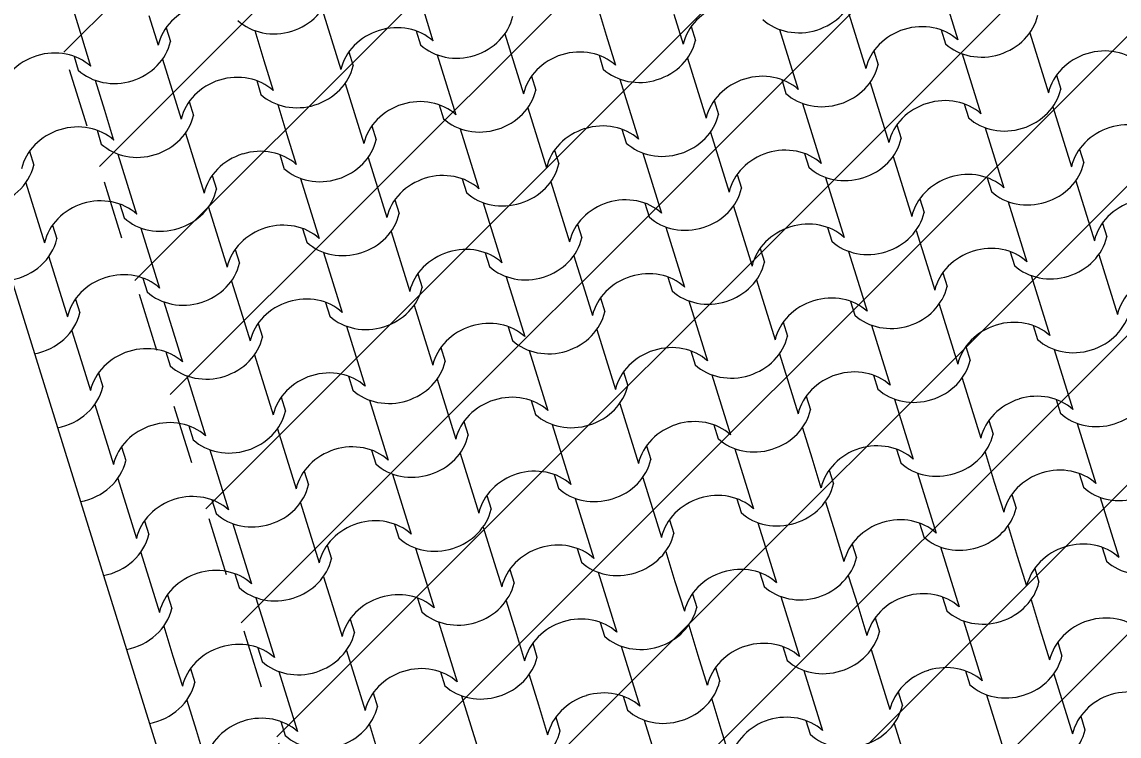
# Model space of a CAD drawing. Header units: metres. Extents: x -111189 to -108577, y -72951 to -72647.
# Drawn here: x -110196.452 to -110194.585, y -72661.024 to -72659.808 of the extents above; entities that cross this region are included whole.
import ezdxf

# ---------------------------------------------------------------- set-up
doc = ezdxf.new("R2010")
doc.units = ezdxf.units.M
doc.header["$MEASUREMENT"] = 0
doc.set_wipeout_variables(frame=1)
doc.linetypes.add('OTK - Traço Ponto', pattern=[0.2, 0.1, -0.05, 0, -0.05])
doc.linetypes.add('Wipeout_Contour', pattern=[1, 0, -1])
for name, color, linetype in [('00 - Cotas Implantação', 7, 'Continuous'), ('00 - Muros - Pormenores', 7, 'Continuous'), ('02 - PASSEIOS', 7, 'Continuous'), ('03 - COBERTURA', 7, 'Continuous'), ('13 - IMPLANTAÇÃO (apoio).Layer Apoio', 7, 'Continuous')]:
    doc.layers.add(name, color=color, linetype=linetype)
doc.styles.add('ESTILO_GERADO_2', font='malgunsl.ttf')
doc.styles.add('ESTILO_GERADO_3', font='AGENCYR.TTF')
doc.dimstyles.new('ESTILO_GERADO__1', dxfattribs={"dimtxt": 0.15, "dimasz": 0.095, "dimexe": 0.18, "dimexo": 0.5, "dimgap": 0, "dimtad": 1, "dimzin": 0, "dimdsep": 46, "dimtxsty": 'ESTILO_GERADO_2', "dimblk": 'ARROWHEAD_2', "dimblk1": 'ARROWHEAD_2', "dimblk2": 'ARROWHEAD_2', "dimcen": 0.09, "dimclrd": 7, "dimclre": 7, "dimclrt": 7, "dimadec": 0, "dimazin": 0, "dimtfac": 1, "dimtdec": 4, "dimtmove": 0, "dimatfit": 3, "dimfxl": 1, "dimtolj": 1, "dimtzin": 0, "dimarcsym": 0})
doc.dimstyles.new('ESTILO_GERADO__2', dxfattribs={"dimtxt": 0.15, "dimasz": 0.057, "dimexe": 0.18, "dimexo": 0.05, "dimgap": 0, "dimtad": 1, "dimzin": 0, "dimdsep": 46, "dimtxsty": 'ESTILO_GERADO_3', "dimblk": 'ARROWHEAD_2', "dimblk1": 'ARROWHEAD_2', "dimblk2": 'ARROWHEAD_2', "dimcen": 0.09, "dimclrd": 7, "dimclre": 7, "dimclrt": 7, "dimadec": 0, "dimazin": 0, "dimtfac": 1, "dimtdec": 4, "dimtmove": 0, "dimatfit": 3, "dimfxl": 1, "dimtolj": 1, "dimtzin": 0, "dimarcsym": 0})

# ---------------------------------------------------------------- blocks, each defined once
blk = doc.blocks.new('Malha_8_1', base_point=(-111182.45, -72914.5203))
at = {"color": 254, "linetype": 'Wipeout_Contour', "lineweight": 0, "ltscale": 1861428.278801215}
blk.add_wipeout([(-111182.45, -72914.5203), (-111181.1398, -72916.9324), (-111179.283, -72920.3506), (-111178.6992, -72921.4255), (-111173.1932, -72931.5618), (-111171.3979, -72934.867), (-111163.9365, -72948.6033), (-111162.5896, -72948.18), (-111170.1617, -72934.1975), (-111171.9536, -72930.8885), (-111177.4458, -72920.7467), (-111178.0283, -72919.6711), (-111179.8807, -72916.2505), (-111181.0503, -72914.0907)], dxfattribs=at).dxf.layer = '02 - PASSEIOS'
blk = doc.blocks.new('ARROWHEAD_2')
at = {"color": 0, "linetype": 'Continuous', "lineweight": 0}
for p, q in [((-0.378, -0.655), (0.378, 0.655)), ((0, 0), (-1, 0))]:
    blk.add_line(p, q, dxfattribs=at)
blk = doc.blocks.new('*D3280')
at = {"layer": '00 - Muros - Pormenores', "color": 7, "linetype": 'Continuous', "lineweight": -2, "transparency": 16777216}
for p, q in [((-110201.8822, -72658.2813), (-110202.5597, -72658.6482)), ((-110202.3743, -72658.6126), (-110198.8363, -72665.1458)), ((-110195.2504, -72671.7674), (-110198.6952, -72665.4063)), ((-110194.704, -72671.5364), (-110195.3815, -72671.9033))]:
    blk.add_line(p, q, dxfattribs=at)
at = {"layer": 'Defpoints', "color": 0, "linetype": 'Continuous', "transparency": 16777216}
for p in [(-110201.8383, -72658.2575), (-110194.66, -72671.5125), (-110195.2233, -72671.8176)]:
    blk.add_point(p, dxfattribs=at)
at = {"layer": '00 - Muros - Pormenores', "color": 7, "linetype": 'Continuous', "lineweight": -2, "transparency": 16777216, "xscale": 0.05700000000000001, "yscale": 0.05700000000000001, "zscale": 0.05700000000000001}
for p, rotation in [((-110202.4014, -72658.5625), 118.4372769105561), ((-110195.2233, -72671.8176), 298.4372769105561)]:
    blk.add_blockref('ARROWHEAD_2', p, dxfattribs=dict(at, rotation=rotation))
at = {"layer": '00 - Muros - Pormenores', "color": 7, "linetype": 'Continuous', "lineweight": 5, "transparency": 16777216, "insert": (-110198.7658, -72665.276), "char_height": 0.15, "attachment_point": 5, "rotation": 298.4373, "style": 'ESTILO_GERADO_3'}
blk.add_mtext('\\A1;15.07', dxfattribs=at)
blk = doc.blocks.new('Cobertura_1_1', base_point=(-111163.2146, -72915.6944))
at = {"layer": '03 - COBERTURA', "color": 253, "linetype": 'Continuous', "lineweight": 9}
for p, q in [((-111171.9653, -72922.2877), (-111171.9494, -72922.3388)), ((-111171.0721, -72922.286), (-111171.0563, -72922.337)), ((-111171.8346, -72922.3031), (-111171.8188, -72922.3541)), ((-111171.5397, -72922.2934), (-111171.5239, -72922.3444)), ((-111171.367, -72922.2957), (-111171.3512, -72922.3467)), ((-111170.9414, -72922.3013), (-111170.9256, -72922.3523)), ((-111170.6465, -72922.2916), (-111170.6307, -72922.3426)), ((-111170.4738, -72922.2939), (-111170.458, -72922.3449)), ((-111171.805, -72922.3241), (-111171.7977, -72922.3475)), ((-111170.9119, -72922.3223), (-111170.9046, -72922.3458)), ((-111170.7614, -72922.3273), (-111170.7455, -72922.3783)), ((-111170.4863, -72922.328), (-111170.479, -72922.3514)), ((-111171.9494, -72922.3388), (-111171.9336, -72922.3898)), ((-111171.6545, -72922.3291), (-111171.6387, -72922.3801)), ((-111171.5239, -72922.3444), (-111171.508, -72922.3954)), ((-111171.3795, -72922.3297), (-111171.3722, -72922.3532)), ((-111171.229, -72922.3347), (-111171.2131, -72922.3857)), ((-111171.0563, -72922.337), (-111171.0404, -72922.388)), ((-111170.6307, -72922.3426), (-111170.6148, -72922.3937)), ((-111170.3358, -72922.333), (-111170.3199, -72922.384)), ((-111171.4943, -72922.3654), (-111171.487, -72922.3889)), ((-111170.6011, -72922.3637), (-111170.5938, -72922.3871)), ((-111171.9619, -72922.3729), (-111171.9546, -72922.3963)), ((-111171.8114, -72922.3778), (-111171.7955, -72922.4289)), ((-111171.6387, -72922.3801), (-111171.6228, -72922.4311)), ((-111171.3438, -72922.3704), (-111171.3279, -72922.4214)), ((-111171.0687, -72922.3711), (-111171.0614, -72922.3945)), ((-111170.9182, -72922.3761), (-111170.9023, -72922.4271)), ((-111170.7455, -72922.3783), (-111170.7296, -72922.4293)), ((-111170.4506, -72922.3687), (-111170.4347, -72922.4197)), ((-111170.3199, -72922.384), (-111170.3041, -72922.435)), ((-111171.2131, -72922.3857), (-111171.1972, -72922.4368)), ((-111171.9262, -72922.4135), (-111171.9103, -72922.4645)), ((-111171.6511, -72922.4142), (-111171.6438, -72922.4376)), ((-111171.5006, -72922.4192), (-111171.4848, -72922.4702)), ((-111171.3279, -72922.4214), (-111171.3121, -72922.4725)), ((-111171.1835, -72922.4068), (-111171.1762, -72922.4302)), ((-111171.033, -72922.4118), (-111171.0172, -72922.4628)), ((-111170.7579, -72922.4124), (-111170.7507, -72922.4359)), ((-111170.6074, -72922.4174), (-111170.5916, -72922.4684)), ((-111170.4347, -72922.4197), (-111170.4189, -72922.4707)), ((-111170.2903, -72922.405), (-111170.2831, -72922.4285)), ((-111171.7955, -72922.4289), (-111171.7797, -72922.4799)), ((-111170.9023, -72922.4271), (-111170.8865, -72922.4781)), ((-111171.7659, -72922.4499), (-111171.7586, -72922.4733)), ((-111171.6154, -72922.4549), (-111171.5996, -72922.5059)), ((-111171.3404, -72922.4555), (-111171.3331, -72922.479)), ((-111170.8728, -72922.4481), (-111170.8655, -72922.4716)), ((-111170.7223, -72922.4531), (-111170.7064, -72922.5041)), ((-111170.4472, -72922.4538), (-111170.4399, -72922.4772)), ((-111170.2967, -72922.4588), (-111170.2808, -72922.5098)), ((-111171.9103, -72922.4645), (-111171.8945, -72922.5156)), ((-111171.4848, -72922.4702), (-111171.4689, -72922.5212)), ((-111171.1899, -72922.4605), (-111171.174, -72922.5115)), ((-111171.0172, -72922.4628), (-111171.0013, -72922.5138)), ((-111170.5916, -72922.4684), (-111170.5757, -72922.5194)), ((-111171.4552, -72922.4912), (-111171.4479, -72922.5147)), ((-111171.3047, -72922.4962), (-111171.2888, -72922.5472)), ((-111170.562, -72922.4895), (-111170.5547, -72922.5129)), ((-111170.4115, -72922.4944), (-111170.3956, -72922.5455)), ((-111171.9228, -72922.4986), (-111171.9155, -72922.5221)), ((-111171.7723, -72922.5036), (-111171.7564, -72922.5546)), ((-111171.5996, -72922.5059), (-111171.5837, -72922.5569)), ((-111171.174, -72922.5115), (-111171.1581, -72922.5626)), ((-111171.0296, -72922.4969), (-111171.0223, -72922.5203)), ((-111170.8791, -72922.5019), (-111170.8632, -72922.5529)), ((-111170.7064, -72922.5041), (-111170.6905, -72922.5551)), ((-111170.2808, -72922.5098), (-111170.265, -72922.5608)), ((-111171.1444, -72922.5326), (-111171.1371, -72922.556)), ((-111170.2512, -72922.5308), (-111170.2439, -72922.5543)), ((-111172.0376, -72922.5343), (-111172.0303, -72922.5578)), ((-111171.8871, -72922.5393), (-111171.8712, -72922.5903)), ((-111171.612, -72922.54), (-111171.6047, -72922.5634)), ((-111171.4615, -72922.545), (-111171.4457, -72922.596)), ((-111171.2888, -72922.5472), (-111171.273, -72922.5982)), ((-111170.9939, -72922.5376), (-111170.9781, -72922.5886)), ((-111170.7188, -72922.5382), (-111170.7115, -72922.5617)), ((-111170.5683, -72922.5432), (-111170.5525, -72922.5942)), ((-111170.3956, -72922.5455), (-111170.3798, -72922.5965)), ((-111171.7564, -72922.5546), (-111171.7406, -72922.6057)), ((-111170.8632, -72922.5529), (-111170.8474, -72922.6039)), ((-111172.0439, -72922.5881), (-111172.0281, -72922.6391)), ((-111171.7268, -72922.5757), (-111171.7195, -72922.5991)), ((-111171.5763, -72922.5807), (-111171.5605, -72922.6317)), ((-111171.3013, -72922.5813), (-111171.294, -72922.6048)), ((-111171.1508, -72922.5863), (-111171.1349, -72922.6373)), ((-111170.9781, -72922.5886), (-111170.9622, -72922.6396)), ((-111170.8337, -72922.5739), (-111170.8264, -72922.5974)), ((-111170.6831, -72922.5789), (-111170.6673, -72922.6299)), ((-111170.4081, -72922.5796), (-111170.4008, -72922.603)), ((-111170.2576, -72922.5845), (-111170.2417, -72922.6356)), ((-111171.8712, -72922.5903), (-111171.8554, -72922.6413)), ((-111171.4457, -72922.596), (-111171.4298, -72922.647)), ((-111170.5525, -72922.5942), (-111170.5366, -72922.6452)), ((-111171.8837, -72922.6244), (-111171.8764, -72922.6479)), ((-111171.4161, -72922.617), (-111171.4088, -72922.6405)), ((-111171.2656, -72922.622), (-111171.2497, -72922.673)), ((-111170.9905, -72922.6227), (-111170.9832, -72922.6461)), ((-111170.5229, -72922.6152), (-111170.5156, -72922.6387)), ((-111170.3724, -72922.6202), (-111170.3565, -72922.6713)), ((-111172.0281, -72922.6391), (-111172.0122, -72922.6901)), ((-111171.7332, -72922.6294), (-111171.7173, -72922.6804)), ((-111171.5605, -72922.6317), (-111171.5446, -72922.6827)), ((-111171.1349, -72922.6373), (-111171.119, -72922.6883)), ((-111170.84, -72922.6277), (-111170.8241, -72922.6787)), ((-111170.6673, -72922.6299), (-111170.6514, -72922.6809)), ((-111170.2417, -72922.6356), (-111170.2259, -72922.6866)), ((-111171.9985, -72922.6601), (-111171.9912, -72922.6836)), ((-111171.1053, -72922.6584), (-111171.098, -72922.6818)), ((-111170.9548, -72922.6633), (-111170.9389, -72922.7144)), ((-111170.6797, -72922.664), (-111170.6724, -72922.6875)), ((-111170.2121, -72922.6566), (-111170.2048, -72922.68)), ((-111171.848, -72922.6651), (-111171.8321, -72922.7161)), ((-111171.7173, -72922.6804), (-111171.7015, -72922.7314)), ((-111171.5729, -72922.6658), (-111171.5656, -72922.6892)), ((-111171.4224, -72922.6708), (-111171.4065, -72922.7218)), ((-111171.2497, -72922.673), (-111171.2338, -72922.724)), ((-111170.8241, -72922.6787), (-111170.8083, -72922.7297)), ((-111170.5292, -72922.669), (-111170.5134, -72922.72)), ((-111170.3565, -72922.6713), (-111170.3407, -72922.7223)), ((-111171.6877, -72922.7015), (-111171.6804, -72922.7249)), ((-111170.7946, -72922.6997), (-111170.7873, -72922.7231)), ((-111172.0048, -72922.7139), (-111171.989, -72922.7649)), ((-111171.8321, -72922.7161), (-111171.8163, -72922.7671)), ((-111171.5372, -72922.7065), (-111171.5214, -72922.7575)), ((-111171.2622, -72922.7071), (-111171.2549, -72922.7306)), ((-111171.1116, -72922.7121), (-111171.0958, -72922.7631)), ((-111170.9389, -72922.7144), (-111170.9231, -72922.7654)), ((-111170.644, -72922.7047), (-111170.6282, -72922.7557)), ((-111170.5134, -72922.72), (-111170.4975, -72922.771)), ((-111170.369, -72922.7053), (-111170.3617, -72922.7288)), ((-111170.2185, -72922.7103), (-111170.2026, -72922.7613)), ((-111171.4065, -72922.7218), (-111171.3907, -72922.7728)), ((-111171.8446, -72922.7502), (-111171.8373, -72922.7737)), ((-111171.6941, -72922.7552), (-111171.6782, -72922.8062)), ((-111171.5214, -72922.7575), (-111171.5055, -72922.8085)), ((-111171.377, -72922.7428), (-111171.3697, -72922.7663)), ((-111171.2265, -72922.7478), (-111171.2106, -72922.7988)), ((-111170.9514, -72922.7485), (-111170.9441, -72922.7719)), ((-111170.8009, -72922.7534), (-111170.785, -72922.8045)), ((-111170.6282, -72922.7557), (-111170.6123, -72922.8067)), ((-111170.4838, -72922.741), (-111170.4765, -72922.7645)), ((-111170.3333, -72922.746), (-111170.3174, -72922.797)), ((-111171.989, -72922.7649), (-111171.9731, -72922.8159)), ((-111171.0958, -72922.7631), (-111171.0799, -72922.8141)), ((-111170.2026, -72922.7613), (-111170.1868, -72922.8124)), ((-111171.9594, -72922.7859), (-111171.9521, -72922.8094)), ((-111171.8089, -72922.7909), (-111171.793, -72922.8419)), ((-111171.5338, -72922.7916), (-111171.5265, -72922.815)), ((-111171.0662, -72922.7841), (-111171.0589, -72922.8076)), ((-111170.9157, -72922.7891), (-111170.8998, -72922.8401)), ((-111170.6406, -72922.7898), (-111170.6333, -72922.8132)), ((-111170.4901, -72922.7948), (-111170.4743, -72922.8458)), ((-111171.6782, -72922.8062), (-111171.6623, -72922.8572)), ((-111171.3833, -72922.7965), (-111171.3674, -72922.8476)), ((-111171.2106, -72922.7988), (-111171.1947, -72922.8498)), ((-111170.785, -72922.8045), (-111170.7692, -72922.8555)), ((-111170.3174, -72922.797), (-111170.3016, -72922.8481)), ((-111171.6486, -72922.8273), (-111171.6413, -72922.8507)), ((-111171.4981, -72922.8322), (-111171.4823, -72922.8833)), ((-111170.7554, -72922.8255), (-111170.7482, -72922.8489)), ((-111170.6049, -72922.8305), (-111170.5891, -72922.8815)), ((-111170.3299, -72922.8311), (-111170.3226, -72922.8546)), ((-111171.9657, -72922.8397), (-111171.9499, -72922.8907)), ((-111171.793, -72922.8419), (-111171.7772, -72922.8929)), ((-111171.3674, -72922.8476), (-111171.3516, -72922.8986)), ((-111171.223, -72922.8329), (-111171.2158, -72922.8564)), ((-111171.0725, -72922.8379), (-111171.0567, -72922.8889)), ((-111170.8998, -72922.8401), (-111170.884, -72922.8912)), ((-111170.4743, -72922.8458), (-111170.4584, -72922.8968)), ((-111171.3379, -72922.8686), (-111171.3306, -72922.892)), ((-111170.4447, -72922.8668), (-111170.4374, -72922.8903)), ((-111171.8055, -72922.876), (-111171.7982, -72922.8995)), ((-111171.655, -72922.881), (-111171.6391, -72922.932)), ((-111171.4823, -72922.8833), (-111171.4664, -72922.9343)), ((-111171.1874, -72922.8736), (-111171.1715, -72922.9246)), ((-111170.9123, -72922.8742), (-111170.905, -72922.8977)), ((-111170.7618, -72922.8792), (-111170.7459, -72922.9302)), ((-111170.5891, -72922.8815), (-111170.5732, -72922.9325)), ((-111170.2942, -72922.8718), (-111170.2783, -72922.9228)), ((-111171.9499, -72922.8907), (-111171.934, -72922.9417)), ((-111171.0567, -72922.8889), (-111171.0408, -72922.9399)), ((-111171.9203, -72922.9117), (-111171.913, -72922.9352)), ((-111171.7698, -72922.9167), (-111171.7539, -72922.9677)), ((-111171.4947, -72922.9173), (-111171.4874, -72922.9408)), ((-111171.3442, -72922.9223), (-111171.3283, -72922.9734)), ((-111171.1715, -72922.9246), (-111171.1556, -72922.9756)), ((-111171.0271, -72922.9099), (-111171.0198, -72922.9334)), ((-111170.8766, -72922.9149), (-111170.8607, -72922.9659)), ((-111170.6015, -72922.9156), (-111170.5942, -72922.939)), ((-111170.451, -72922.9206), (-111170.4352, -72922.9716)), ((-111170.2783, -72922.9228), (-111170.2625, -72922.9738)), ((-111171.6391, -72922.932), (-111171.6232, -72922.983)), ((-111170.7459, -72922.9302), (-111170.7301, -72922.9813)), ((-111171.6095, -72922.953), (-111171.6022, -72922.9765)), ((-111171.459, -72922.958), (-111171.4432, -72923.009)), ((-111171.1839, -72922.9587), (-111171.1767, -72922.9821)), ((-111170.7163, -72922.9513), (-111170.7091, -72922.9747)), ((-111170.5658, -72922.9563), (-111170.55, -72923.0073)), ((-111170.2908, -72922.9569), (-111170.2835, -72922.9804)), ((-111171.9266, -72922.9654), (-111171.9108, -72923.0165)), ((-111171.7539, -72922.9677), (-111171.7381, -72923.0187)), ((-111171.3283, -72922.9734), (-111171.3125, -72923.0244)), ((-111171.0334, -72922.9637), (-111171.0176, -72923.0147)), ((-111170.8607, -72922.9659), (-111170.8449, -72923.017)), ((-111170.4352, -72922.9716), (-111170.4193, -72923.0226)), ((-111171.2988, -72922.9944), (-111171.2915, -72923.0178)), ((-111171.1483, -72922.9994), (-111171.1324, -72923.0504)), ((-111170.8732, -72923), (-111170.8659, -72923.0235)), ((-111170.4056, -72922.9926), (-111170.3983, -72923.0161)), ((-111170.2551, -72922.9976), (-111170.2392, -72923.0486)), ((-111171.9108, -72923.0165), (-111171.8949, -72923.0675)), ((-111171.7664, -72923.0018), (-111171.7591, -72923.0252)), ((-111171.6159, -72923.0068), (-111171.6, -72923.0578)), ((-111171.4432, -72923.009), (-111171.4273, -72923.0601)), ((-111171.0176, -72923.0147), (-111171.0017, -72923.0657)), ((-111170.7227, -72923.005), (-111170.7068, -72923.056)), ((-111170.55, -72923.0073), (-111170.5341, -72923.0583)), ((-111171.8812, -72923.0375), (-111171.8739, -72923.0609)), ((-111170.988, -72923.0357), (-111170.9807, -72923.0592)), ((-111171.7307, -72923.0425), (-111171.7148, -72923.0935)), ((-111171.4556, -72923.0431), (-111171.4483, -72923.0666)), ((-111171.3051, -72923.0481), (-111171.2892, -72923.0991)), ((-111171.1324, -72923.0504), (-111171.1165, -72923.1014)), ((-111170.8375, -72923.0407), (-111170.8216, -72923.0917)), ((-111170.7068, -72923.056), (-111170.691, -72923.107)), ((-111170.5624, -72923.0414), (-111170.5551, -72923.0648)), ((-111170.4119, -72923.0464), (-111170.3961, -72923.0974)), ((-111170.2392, -72923.0486), (-111170.2234, -72923.0996)), ((-111171.6, -72923.0578), (-111171.5841, -72923.1088)), ((-111171.8875, -72923.0912), (-111171.8717, -72923.1422)), ((-111171.7148, -72923.0935), (-111171.699, -72923.1445)), ((-111171.5704, -72923.0788), (-111171.5631, -72923.1023)), ((-111171.4199, -72923.0838), (-111171.4041, -72923.1348)), ((-111171.1448, -72923.0845), (-111171.1376, -72923.1079)), ((-111170.9943, -72923.0895), (-111170.9785, -72923.1405)), ((-111170.8216, -72923.0917), (-111170.8058, -72923.1427)), ((-111170.6772, -72923.0771), (-111170.67, -72923.1005)), ((-111170.5267, -72923.0821), (-111170.5109, -72923.1331)), ((-111170.2517, -72923.0827), (-111170.2444, -72923.1062)), ((-111171.2892, -72923.0991), (-111171.2734, -72923.1502)), ((-111170.3961, -72923.0974), (-111170.3802, -72923.1484)), ((-111171.7273, -72923.1276), (-111171.72, -72923.151)), ((-111171.2597, -72923.1202), (-111171.2524, -72923.1436)), ((-111171.1092, -72923.1252), (-111171.0933, -72923.1762)), ((-111170.8341, -72923.1258), (-111170.8268, -72923.1493)), ((-111170.6836, -72923.1308), (-111170.6677, -72923.1818)), ((-111170.3665, -72923.1184), (-111170.3592, -72923.1419)), ((-111170.216, -72923.1234), (-111170.2001, -72923.1744)), ((-111171.8717, -72923.1422), (-111171.8558, -72923.1933)), ((-111171.5768, -72923.1326), (-111171.5609, -72923.1836)), ((-111171.4041, -72923.1348), (-111171.3882, -72923.1858)), ((-111170.9785, -72923.1405), (-111170.9626, -72923.1915)), ((-111170.5109, -72923.1331), (-111170.495, -72923.1841)), ((-111171.8421, -72923.1633), (-111171.8348, -72923.1867)), ((-111171.6916, -72923.1683), (-111171.6757, -72923.2193)), ((-111170.9489, -72923.1615), (-111170.9416, -72923.185)), ((-111170.7984, -72923.1665), (-111170.7825, -72923.2175)), ((-111170.5233, -72923.1672), (-111170.516, -72923.1906)), ((-111171.5609, -72923.1836), (-111171.545, -72923.2346)), ((-111171.4165, -72923.1689), (-111171.4092, -72923.1924)), ((-111171.266, -72923.1739), (-111171.2501, -72923.2249)), ((-111171.0933, -72923.1762), (-111171.0774, -72923.2272)), ((-111170.6677, -72923.1818), (-111170.6519, -72923.2328)), ((-111170.3728, -72923.1722), (-111170.357, -72923.2232)), ((-111170.2001, -72923.1744), (-111170.1843, -72923.2254)), ((-111171.5313, -72923.2046), (-111171.524, -72923.2281)), ((-111170.6381, -72923.2029), (-111170.6308, -72923.2263)), ((-111171.8484, -72923.217), (-111171.8326, -72923.268)), ((-111171.6757, -72923.2193), (-111171.6599, -72923.2703)), ((-111171.3808, -72923.2096), (-111171.365, -72923.2606)), ((-111171.1057, -72923.2103), (-111171.0984, -72923.2337)), ((-111170.9552, -72923.2153), (-111170.9394, -72923.2663)), ((-111170.7825, -72923.2175), (-111170.7667, -72923.2685)), ((-111170.4876, -72923.2078), (-111170.4718, -72923.2589)), ((-111170.357, -72923.2232), (-111170.3411, -72923.2742)), ((-111170.2126, -72923.2085), (-111170.2053, -72923.232)), ((-111171.2501, -72923.2249), (-111171.2343, -72923.2759)), ((-111171.6882, -72923.2534), (-111171.6809, -72923.2768)), ((-111171.5377, -72923.2584), (-111171.5218, -72923.3094)), ((-111171.365, -72923.2606), (-111171.3491, -72923.3116)), ((-111171.2206, -72923.246), (-111171.2133, -72923.2694)), ((-111171.0701, -72923.2509), (-111171.0542, -72923.302)), ((-111170.795, -72923.2516), (-111170.7877, -72923.2751)), ((-111170.6445, -72923.2566), (-111170.6286, -72923.3076)), ((-111170.4718, -72923.2589), (-111170.4559, -72923.3099)), ((-111170.3274, -72923.2442), (-111170.3201, -72923.2676)), ((-111171.8326, -72923.268), (-111171.8167, -72923.3191)), ((-111170.9394, -72923.2663), (-111170.9235, -72923.3173)), ((-111171.803, -72923.2891), (-111171.7957, -72923.3125)), ((-111171.6525, -72923.2941), (-111171.6366, -72923.3451)), ((-111171.3774, -72923.2947), (-111171.3701, -72923.3182)), ((-111170.9098, -72923.2873), (-111170.9025, -72923.3108)), ((-111170.7593, -72923.2923), (-111170.7434, -72923.3433)), ((-111170.4842, -72923.293), (-111170.4769, -72923.3164)), ((-111170.3337, -72923.2979), (-111170.3179, -72923.349)), ((-111171.5218, -72923.3094), (-111171.5059, -72923.3604)), ((-111171.2269, -72923.2997), (-111171.211, -72923.3507)), ((-111171.0542, -72923.302), (-111171.0383, -72923.353)), ((-111170.6286, -72923.3076), (-111170.6128, -72923.3586)), ((-111171.4922, -72923.3304), (-111171.4849, -72923.3539)), ((-111171.3417, -72923.3354), (-111171.3258, -72923.3864)), ((-111171.0666, -72923.3361), (-111171.0593, -72923.3595)), ((-111170.599, -72923.3286), (-111170.5917, -72923.3521)), ((-111170.4485, -72923.3336), (-111170.4327, -72923.3846)), ((-111171.8093, -72923.3428), (-111171.7935, -72923.3938)), ((-111171.6366, -72923.3451), (-111171.6208, -72923.3961)), ((-111171.211, -72923.3507), (-111171.1952, -72923.4017)), ((-111170.9161, -72923.341), (-111170.9003, -72923.3921)), ((-111170.7434, -72923.3433), (-111170.7276, -72923.3943)), ((-111170.3179, -72923.349), (-111170.302, -72923.4)), ((-111171.1815, -72923.3717), (-111171.1742, -72923.3952)), ((-111170.2883, -72923.37), (-111170.281, -72923.3934)), ((-111171.6491, -72923.3792), (-111171.6418, -72923.4026)), ((-111171.4985, -72923.3842), (-111171.4827, -72923.4352)), ((-111171.3258, -72923.3864), (-111171.31, -72923.4374)), ((-111171.0309, -72923.3767), (-111171.0151, -72923.4278)), ((-111170.9003, -72923.3921), (-111170.8844, -72923.4431)), ((-111170.7559, -72923.3774), (-111170.7486, -72923.4009)), ((-111170.6054, -72923.3824), (-111170.5895, -72923.4334)), ((-111170.4327, -72923.3846), (-111170.4168, -72923.4357)), ((-111171.7935, -72923.3938), (-111171.7776, -72923.4448)), ((-111171.7639, -72923.4149), (-111171.7566, -72923.4383)), ((-111171.6134, -72923.4198), (-111171.5975, -72923.4709)), ((-111171.3383, -72923.4205), (-111171.331, -72923.444)), ((-111171.1878, -72923.4255), (-111171.1719, -72923.4765)), ((-111171.0151, -72923.4278), (-111170.9992, -72923.4788)), ((-111170.8707, -72923.4131), (-111170.8634, -72923.4365)), ((-111170.7202, -72923.4181), (-111170.7043, -72923.4691)), ((-111170.4451, -72923.4187), (-111170.4378, -72923.4422)), ((-111170.2946, -72923.4237), (-111170.2788, -72923.4747)), ((-111171.4827, -72923.4352), (-111171.4668, -72923.4862)), ((-111170.5895, -72923.4334), (-111170.5737, -72923.4844)), ((-111171.4531, -72923.4562), (-111171.4458, -72923.4796)), ((-111171.3026, -72923.4612), (-111171.2867, -72923.5122)), ((-111171.0275, -72923.4618), (-111171.0202, -72923.4853)), ((-111170.877, -72923.4668), (-111170.8612, -72923.5179)), ((-111170.5599, -72923.4544), (-111170.5526, -72923.4779)), ((-111170.4094, -72923.4594), (-111170.3936, -72923.5104)), ((-111171.7702, -72923.4686), (-111171.7543, -72923.5196)), ((-111171.5975, -72923.4709), (-111171.5816, -72923.5219)), ((-111171.1719, -72923.4765), (-111171.1561, -72923.5275)), ((-111170.7043, -72923.4691), (-111170.6885, -72923.5201)), ((-111170.2788, -72923.4747), (-111170.2629, -72923.5258)), ((-111171.1423, -72923.4975), (-111171.1351, -72923.521)), ((-111170.9918, -72923.5025), (-111170.976, -72923.5535)), ((-111170.7168, -72923.5032), (-111170.7095, -72923.5266)), ((-111170.2492, -72923.4958), (-111170.2419, -72923.5192)), ((-111171.7543, -72923.5196), (-111171.7385, -72923.5706)), ((-111171.61, -72923.505), (-111171.6027, -72923.5284)), ((-111171.4594, -72923.5099), (-111171.4436, -72923.561)), ((-111171.2867, -72923.5122), (-111171.2709, -72923.5632)), ((-111170.8612, -72923.5179), (-111170.8453, -72923.5689)), ((-111170.5663, -72923.5082), (-111170.5504, -72923.5592)), ((-111170.3936, -72923.5104), (-111170.3777, -72923.5614))]:
    blk.add_line(p, q, dxfattribs=at)
at = {"layer": '03 - COBERTURA', "color": 7, "linetype": 'Continuous', "lineweight": 13, "flags": 128}
blk.add_lwpolyline([(-111171.3743, -72924.9854), (-111172.3317, -72921.9058)], dxfattribs=at)
at = {"layer": '03 - COBERTURA', "color": 253, "linetype": 'Continuous', "lineweight": 9}
for centre, major_axis, start_param, end_param in [((-111171.6153, -72922.2529), (0.0878, 0.0273), 3.607672, 5.817106), ((-111170.7221, -72922.2511), (0.0878, 0.0273), 3.607672, 5.817106), ((-111171.7292, -72922.3647), (0.0883, 0.0274), 1.573772, 2.670554), ((-111170.836, -72922.363), (0.0883, 0.0274), 1.573772, 2.670554), ((-111171.3045, -72922.2943), (0.0878, 0.0273), 3.607672, 5.817106), ((-111170.4113, -72922.2925), (0.0878, 0.0273), 3.607672, 5.817106), ((-111171.4189, -72922.4062), (0.0883, 0.0274), 0.471039, 1.56782), ((-111170.5252, -72922.4043), (0.0883, 0.0274), 1.573772, 2.670554), ((-111170.5258, -72922.4045), (0.0883, 0.0274), 0.471039, 1.56782), ((-111171.4184, -72922.4061), (0.0883, 0.0274), 1.573772, 2.670554), ((-111170.9937, -72922.3356), (0.0878, 0.0273), 3.607672, 5.817106), ((-111172.0013, -72922.4493), (0.0883, 0.0274), 0.471039, 1.56782), ((-111171.8869, -72922.3374), (0.0878, 0.0273), 3.607672, 5.817106), ((-111171.1082, -72922.4476), (0.0883, 0.0274), 0.471039, 1.56782), ((-111170.215, -72922.4458), (0.0883, 0.0274), 0.471039, 1.56782), ((-111172.0008, -72922.4492), (0.0883, 0.0274), 1.573772, 2.670554), ((-111171.1076, -72922.4474), (0.0883, 0.0274), 1.573772, 2.670554), ((-111170.2145, -72922.4456), (0.0883, 0.0274), 1.573772, 2.670554), ((-111171.6906, -72922.4907), (0.0883, 0.0274), 0.471039, 1.56782), ((-111171.5762, -72922.3787), (0.0878, 0.0273), 3.607672, 5.817106), ((-111170.7974, -72922.4889), (0.0883, 0.0274), 0.471039, 1.56782), ((-111170.683, -72922.3769), (0.0878, 0.0273), 3.607672, 5.817106), ((-111171.6901, -72922.4905), (0.0883, 0.0274), 1.573772, 2.670554), ((-111170.7969, -72922.4888), (0.0883, 0.0274), 1.573772, 2.670554), ((-111171.2654, -72922.42), (0.0878, 0.0273), 3.607672, 5.817106), ((-111170.3722, -72922.4183), (0.0878, 0.0273), 3.607672, 5.817106), ((-111171.3793, -72922.5319), (0.0883, 0.0274), 1.573772, 2.670554), ((-111171.3798, -72922.532), (0.0883, 0.0274), 0.471039, 1.56782), ((-111170.4861, -72922.5301), (0.0883, 0.0274), 1.573772, 2.670554), ((-111170.4866, -72922.5303), (0.0883, 0.0274), 0.471039, 1.56782), ((-111171.8478, -72922.4631), (0.0878, 0.0273), 3.607672, 5.817106), ((-111170.9546, -72922.4614), (0.0878, 0.0273), 3.607672, 5.817106), ((-111171.9622, -72922.5751), (0.0883, 0.0274), 0.471039, 1.56782), ((-111171.0685, -72922.5732), (0.0883, 0.0274), 1.573772, 2.670554), ((-111171.0691, -72922.5734), (0.0883, 0.0274), 0.471039, 1.56782), ((-111170.1754, -72922.5714), (0.0883, 0.0274), 1.573772, 2.670554), ((-111170.1759, -72922.5716), (0.0883, 0.0274), 0.471039, 1.56782), ((-111171.9617, -72922.575), (0.0883, 0.0274), 1.573772, 2.670554), ((-111171.5371, -72922.5045), (0.0878, 0.0273), 3.607672, 5.817106), ((-111170.6439, -72922.5027), (0.0878, 0.0273), 3.607672, 5.817106), ((-111171.6515, -72922.6165), (0.0883, 0.0274), 0.471039, 1.56782), ((-111170.7583, -72922.6147), (0.0883, 0.0274), 0.471039, 1.56782), ((-111171.651, -72922.6163), (0.0883, 0.0274), 1.573772, 2.670554), ((-111170.7578, -72922.6145), (0.0883, 0.0274), 1.573772, 2.670554), ((-111172.1195, -72922.5476), (0.0878, 0.0273), 4.58016, 5.817106), ((-111171.3407, -72922.6578), (0.0883, 0.0274), 0.471039, 1.56782), ((-111171.2263, -72922.5458), (0.0878, 0.0273), 3.607672, 5.817106), ((-111170.4475, -72922.656), (0.0883, 0.0274), 0.471039, 1.56782), ((-111170.3331, -72922.5441), (0.0878, 0.0273), 3.607672, 5.817106), ((-111171.3402, -72922.6577), (0.0883, 0.0274), 1.573772, 2.670554), ((-111170.447, -72922.6559), (0.0883, 0.0274), 1.573772, 2.670554), ((-111171.8087, -72922.5889), (0.0878, 0.0273), 3.607672, 5.817106), ((-111170.9155, -72922.5872), (0.0878, 0.0273), 3.607672, 5.817106), ((-111171.9226, -72922.7008), (0.0883, 0.0274), 1.573772, 2.670554), ((-111171.9231, -72922.7009), (0.0883, 0.0274), 0.471039, 1.56782), ((-111171.0294, -72922.699), (0.0883, 0.0274), 1.573772, 2.670554), ((-111171.03, -72922.6992), (0.0883, 0.0274), 0.471039, 1.56782), ((-111170.1363, -72922.6972), (0.0883, 0.0274), 1.573772, 2.670554), ((-111171.4979, -72922.6303), (0.0878, 0.0273), 3.607672, 5.817106), ((-111170.6048, -72922.6285), (0.0878, 0.0273), 3.607672, 5.817106), ((-111171.6124, -72922.7423), (0.0883, 0.0274), 0.471039, 1.56782), ((-111170.7187, -72922.7403), (0.0883, 0.0274), 1.573772, 2.670554), ((-111170.7192, -72922.7405), (0.0883, 0.0274), 0.471039, 1.56782), ((-111171.6119, -72922.7421), (0.0883, 0.0274), 1.573772, 2.670554), ((-111171.1872, -72922.6716), (0.0878, 0.0273), 3.607672, 5.817106), ((-111170.294, -72922.6699), (0.0878, 0.0273), 3.607672, 5.817106), ((-111172.0804, -72922.6734), (0.0878, 0.0273), 4.58016, 5.817106), ((-111171.3016, -72922.7836), (0.0883, 0.0274), 0.471039, 1.56782), ((-111170.4084, -72922.7818), (0.0883, 0.0274), 0.471039, 1.56782), ((-111171.3011, -72922.7834), (0.0883, 0.0274), 1.573772, 2.670554), ((-111170.4079, -72922.7817), (0.0883, 0.0274), 1.573772, 2.670554), ((-111171.884, -72922.8267), (0.0883, 0.0274), 0.471039, 1.56782), ((-111171.7696, -72922.7147), (0.0878, 0.0273), 3.607672, 5.817106), ((-111170.9909, -72922.8249), (0.0883, 0.0274), 0.471039, 1.56782), ((-111170.8764, -72922.713), (0.0878, 0.0273), 3.607672, 5.817106), ((-111171.8835, -72922.8265), (0.0883, 0.0274), 1.573772, 2.670554), ((-111170.9903, -72922.8248), (0.0883, 0.0274), 1.573772, 2.670554), ((-111170.0972, -72922.823), (0.0883, 0.0274), 1.573772, 2.670554), ((-111171.4588, -72922.7561), (0.0878, 0.0273), 3.607672, 5.817106), ((-111170.5657, -72922.7543), (0.0878, 0.0273), 3.607672, 5.817106), ((-111171.5727, -72922.8679), (0.0883, 0.0274), 1.573772, 2.670554), ((-111171.5733, -72922.8681), (0.0883, 0.0274), 0.471039, 1.56782), ((-111170.6796, -72922.8661), (0.0883, 0.0274), 1.573772, 2.670554), ((-111170.6801, -72922.8663), (0.0883, 0.0274), 0.471039, 1.56782), ((-111172.0413, -72922.7992), (0.0878, 0.0273), 4.58016, 5.817106), ((-111171.1481, -72922.7974), (0.0878, 0.0273), 3.607672, 5.817106), ((-111170.2549, -72922.7956), (0.0878, 0.0273), 3.607672, 5.817106), ((-111171.262, -72922.9092), (0.0883, 0.0274), 1.573772, 2.670554), ((-111171.2625, -72922.9094), (0.0883, 0.0274), 0.471039, 1.56782), ((-111170.3688, -72922.9075), (0.0883, 0.0274), 1.573772, 2.670554), ((-111170.3693, -72922.9076), (0.0883, 0.0274), 0.471039, 1.56782), ((-111171.7305, -72922.8405), (0.0878, 0.0273), 3.607672, 5.817106), ((-111170.8373, -72922.8388), (0.0878, 0.0273), 3.607672, 5.817106), ((-111171.8449, -72922.9525), (0.0883, 0.0274), 0.471039, 1.56782), ((-111170.9518, -72922.9507), (0.0883, 0.0274), 0.471039, 1.56782), ((-111171.8444, -72922.9523), (0.0883, 0.0274), 1.573772, 2.670554), ((-111170.9512, -72922.9506), (0.0883, 0.0274), 1.573772, 2.670554), ((-111171.5342, -72922.9938), (0.0883, 0.0274), 0.471039, 1.56782), ((-111171.4197, -72922.8819), (0.0878, 0.0273), 3.607672, 5.817106), ((-111170.641, -72922.9921), (0.0883, 0.0274), 0.471039, 1.56782), ((-111170.5266, -72922.8801), (0.0878, 0.0273), 3.607672, 5.817106), ((-111171.5336, -72922.9937), (0.0883, 0.0274), 1.573772, 2.670554), ((-111170.6405, -72922.9919), (0.0883, 0.0274), 1.573772, 2.670554), ((-111172.0022, -72922.925), (0.0878, 0.0273), 4.58016, 5.817106), ((-111171.109, -72922.9232), (0.0878, 0.0273), 3.607672, 5.817106), ((-111170.2158, -72922.9214), (0.0878, 0.0273), 3.607672, 5.817106), ((-111171.2229, -72923.035), (0.0883, 0.0274), 1.573772, 2.670554), ((-111171.2234, -72923.0352), (0.0883, 0.0274), 0.471039, 1.56782), ((-111170.3297, -72923.0333), (0.0883, 0.0274), 1.573772, 2.670554), ((-111170.3302, -72923.0334), (0.0883, 0.0274), 0.471039, 1.56782), ((-111171.6914, -72922.9663), (0.0878, 0.0273), 3.607672, 5.817106), ((-111170.7982, -72922.9645), (0.0878, 0.0273), 3.607672, 5.817106), ((-111171.8058, -72923.0783), (0.0883, 0.0274), 0.471039, 1.56782), ((-111170.9121, -72923.0764), (0.0883, 0.0274), 1.573772, 2.670554), ((-111170.9127, -72923.0765), (0.0883, 0.0274), 0.471039, 1.56782), ((-111171.8053, -72923.0781), (0.0883, 0.0274), 1.573772, 2.670554), ((-111171.3806, -72923.0076), (0.0878, 0.0273), 3.607672, 5.817106), ((-111170.4875, -72923.0059), (0.0878, 0.0273), 3.607672, 5.817106), ((-111171.4951, -72923.1196), (0.0883, 0.0274), 0.471039, 1.56782), ((-111170.6019, -72923.1179), (0.0883, 0.0274), 0.471039, 1.56782), ((-111171.4945, -72923.1195), (0.0883, 0.0274), 1.573772, 2.670554), ((-111170.6014, -72923.1177), (0.0883, 0.0274), 1.573772, 2.670554), ((-111171.9631, -72923.0508), (0.0878, 0.0273), 4.58016, 5.817106), ((-111171.1843, -72923.161), (0.0883, 0.0274), 0.471039, 1.56782), ((-111171.0699, -72923.049), (0.0878, 0.0273), 3.607672, 5.817106), ((-111170.2911, -72923.1592), (0.0883, 0.0274), 0.471039, 1.56782), ((-111170.1767, -72923.0472), (0.0878, 0.0273), 3.607672, 5.817106), ((-111171.1838, -72923.1608), (0.0883, 0.0274), 1.573772, 2.670554), ((-111170.2906, -72923.159), (0.0883, 0.0274), 1.573772, 2.670554), ((-111171.6523, -72923.0921), (0.0878, 0.0273), 3.607672, 5.817106), ((-111170.7591, -72923.0903), (0.0878, 0.0273), 3.607672, 5.817106), ((-111171.7662, -72923.2039), (0.0883, 0.0274), 1.573772, 2.670554), ((-111171.7667, -72923.2041), (0.0883, 0.0274), 0.471039, 1.56782), ((-111170.873, -72923.2021), (0.0883, 0.0274), 1.573772, 2.670554), ((-111170.8735, -72923.2023), (0.0883, 0.0274), 0.471039, 1.56782), ((-111171.3415, -72923.1334), (0.0878, 0.0273), 3.607672, 5.817106), ((-111170.4484, -72923.1317), (0.0878, 0.0273), 3.607672, 5.817106), ((-111171.4554, -72923.2453), (0.0883, 0.0274), 1.573772, 2.670554), ((-111171.456, -72923.2454), (0.0883, 0.0274), 0.471039, 1.56782), ((-111170.5623, -72923.2435), (0.0883, 0.0274), 1.573772, 2.670554), ((-111170.5628, -72923.2437), (0.0883, 0.0274), 0.471039, 1.56782), ((-111171.924, -72923.1765), (0.0878, 0.0273), 4.58016, 5.817106), ((-111171.0308, -72923.1748), (0.0878, 0.0273), 3.607672, 5.817106), ((-111170.1376, -72923.173), (0.0878, 0.0273), 3.607672, 5.817106), ((-111171.1452, -72923.2868), (0.0883, 0.0274), 0.471039, 1.56782), ((-111170.252, -72923.285), (0.0883, 0.0274), 0.471039, 1.56782), ((-111171.1447, -72923.2866), (0.0883, 0.0274), 1.573772, 2.670554), ((-111170.2515, -72923.2848), (0.0883, 0.0274), 1.573772, 2.670554), ((-111171.7276, -72923.3299), (0.0883, 0.0274), 0.471039, 1.56782), ((-111171.6132, -72923.2179), (0.0878, 0.0273), 3.607672, 5.817106), ((-111170.8344, -72923.3281), (0.0883, 0.0274), 0.471039, 1.56782), ((-111170.72, -72923.2161), (0.0878, 0.0273), 3.607672, 5.817106), ((-111171.7271, -72923.3297), (0.0883, 0.0274), 1.573772, 2.670554), ((-111170.8339, -72923.3279), (0.0883, 0.0274), 1.573772, 2.670554), ((-111171.3024, -72923.2592), (0.0878, 0.0273), 3.607672, 5.817106), ((-111170.4093, -72923.2575), (0.0878, 0.0273), 3.607672, 5.817106), ((-111171.4163, -72923.371), (0.0883, 0.0274), 1.573772, 2.670554), ((-111171.4169, -72923.3712), (0.0883, 0.0274), 0.471039, 1.56782), ((-111170.5232, -72923.3693), (0.0883, 0.0274), 1.573772, 2.670554), ((-111170.5237, -72923.3694), (0.0883, 0.0274), 0.471039, 1.56782), ((-111171.8848, -72923.3023), (0.0878, 0.0273), 4.58016, 5.817106), ((-111170.9917, -72923.3006), (0.0878, 0.0273), 3.607672, 5.817106), ((-111171.1056, -72923.4124), (0.0883, 0.0274), 1.573772, 2.670554), ((-111171.1061, -72923.4125), (0.0883, 0.0274), 0.471039, 1.56782), ((-111170.2124, -72923.4106), (0.0883, 0.0274), 1.573772, 2.670554), ((-111170.2129, -72923.4108), (0.0883, 0.0274), 0.471039, 1.56782), ((-111171.5741, -72923.3437), (0.0878, 0.0273), 3.607672, 5.817106), ((-111170.6809, -72923.3419), (0.0878, 0.0273), 3.607672, 5.817106), ((-111171.6885, -72923.4557), (0.0883, 0.0274), 0.471039, 1.56782), ((-111170.7953, -72923.4539), (0.0883, 0.0274), 0.471039, 1.56782), ((-111171.688, -72923.4555), (0.0883, 0.0274), 1.573772, 2.670554), ((-111170.7948, -72923.4537), (0.0883, 0.0274), 1.573772, 2.670554), ((-111171.3778, -72923.497), (0.0883, 0.0274), 0.471039, 1.56782), ((-111171.2633, -72923.385), (0.0878, 0.0273), 3.607672, 5.817106), ((-111170.4846, -72923.4952), (0.0883, 0.0274), 0.471039, 1.56782), ((-111170.3702, -72923.3832), (0.0878, 0.0273), 3.607672, 5.817106), ((-111171.3772, -72923.4968), (0.0883, 0.0274), 1.573772, 2.670554), ((-111170.4841, -72923.4951), (0.0883, 0.0274), 1.573772, 2.670554), ((-111171.8457, -72923.4281), (0.0878, 0.0273), 4.58016, 5.817106), ((-111170.9526, -72923.4264), (0.0878, 0.0273), 3.607672, 5.817106), ((-111171.0665, -72923.5382), (0.0883, 0.0274), 1.573772, 2.670554), ((-111171.067, -72923.5383), (0.0883, 0.0274), 0.471039, 1.56782), ((-111170.1733, -72923.5364), (0.0883, 0.0274), 1.573772, 2.670554), ((-111170.1738, -72923.5366), (0.0883, 0.0274), 0.471039, 1.56782), ((-111171.535, -72923.4695), (0.0878, 0.0273), 3.607672, 5.817106), ((-111170.6418, -72923.4677), (0.0878, 0.0273), 3.607672, 5.817106), ((-111171.6489, -72923.5813), (0.0883, 0.0274), 1.573772, 2.670554), ((-111171.6494, -72923.5814), (0.0883, 0.0274), 0.471039, 1.56782), ((-111170.7557, -72923.5795), (0.0883, 0.0274), 1.573772, 2.670554), ((-111170.7562, -72923.5797), (0.0883, 0.0274), 0.471039, 1.56782), ((-111171.2242, -72923.5108), (0.0878, 0.0273), 3.607672, 5.817106), ((-111170.331, -72923.509), (0.0878, 0.0273), 3.607672, 5.817106)]:
    blk.add_ellipse(centre, major_axis=major_axis, ratio=0.876216, start_param=start_param, end_param=end_param, dxfattribs=at)
blk = doc.blocks.new('*D3293')
at = {"layer": '00 - Cotas Implantação', "color": 7, "linetype": 'Continuous', "lineweight": -2, "transparency": 16777216}
for p, q in [((-110197.7988, -72656.9823), (-110198.0322, -72657.0549)), ((-110197.8322, -72657.0922), (-110197.1335, -72659.3397)), ((-110196.3301, -72661.9241), (-110197.029, -72659.6757)), ((-110196.2403, -72661.9957), (-110196.4738, -72662.0683))]:
    blk.add_line(p, q, dxfattribs=at)
at = {"layer": 'Defpoints', "color": 0, "linetype": 'Continuous', "transparency": 16777216}
for p in [(-110197.3213, -72656.8339), (-110197.8604, -72657.0015), (-110195.7629, -72661.8473)]:
    blk.add_point(p, dxfattribs=at)
at = {"layer": '00 - Cotas Implantação', "color": 7, "linetype": 'Continuous', "lineweight": -2, "transparency": 16777216, "xscale": 0.095, "yscale": 0.095, "zscale": 0.095}
for p, rotation in [((-110197.8604, -72657.0015), 107.2685052646619), ((-110196.3019, -72662.0148), 287.2685052646619)]:
    blk.add_blockref('ARROWHEAD_2', p, dxfattribs=dict(at, rotation=rotation))
at = {"layer": '00 - Cotas Implantação', "color": 7, "linetype": 'Continuous', "lineweight": 5, "transparency": 16777216, "insert": (-110197.0813, -72659.5077), "char_height": 0.15, "attachment_point": 5, "rotation": 287.2685, "style": 'ESTILO_GERADO_2'}
blk.add_mtext('\\A1;5.25', dxfattribs=at)

msp = doc.modelspace()

# ---------------------------------------------------------------- block references
at = {"layer": '02 - PASSEIOS', "color": 7, "lineweight": 13}
msp.add_blockref('Malha_8_1', (-110206.8514, -72652.0145), dxfattribs=at)

# ---------------------------------------------------------------- next in the draw order: hatches: boundary and pattern name
at = {"layer": '13 - IMPLANTAÇÃO (apoio).Layer Apoio', "linetype": 'Continuous', "lineweight": 13}
h = msp.add_hatch(dxfattribs=at)
h.set_pattern_fill('MASONRY_BLOCK_0001', color=134, style=0, pattern_type=2)
h.set_pattern_definition([(45, (-110190.99825, -72660.07814), (-0.1272792, 0.1272792), [])])
h.paths.add_polyline_path([(-110197.3213, -72656.8339), (-110195.7629, -72661.8473), (-110195.5233, -72661.7728), (-110194.1281, -72666.2609), (-110184.6752, -72663.3224), (-110187.6288, -72653.8209)])

# ---------------------------------------------------------------- next in the draw order: linework, layer by layer
at = {"layer": '13 - IMPLANTAÇÃO (apoio).Layer Apoio', "color": 134, "linetype": 'OTK - Traço Ponto', "lineweight": 13, "flags": 128}
msp.add_lwpolyline([(-110197.3213, -72656.8339), (-110195.7629, -72661.8473), (-110195.5233, -72661.7728), (-110194.1281, -72666.2609), (-110184.6752, -72663.3224), (-110187.6288, -72653.8209)], close=True, dxfattribs=at)

# ---------------------------------------------------------------- next in the draw order: block references
at = {"layer": '03 - COBERTURA', "color": 7, "linetype": 'Continuous', "lineweight": 13}
msp.add_blockref('Cobertura_1_1', (-110187.616, -72653.1886), dxfattribs=at)

# ---------------------------------------------------------------- next in the draw order: dimensions: what is measured, and where the dimension line sits
at = {"layer": '00 - Cotas Implantação', "color": 7, "linetype": 'Continuous', "lineweight": 5}
dim = msp.add_linear_dim(base=(-110197.8604, -72657.0015), p1=(-110195.7629, -72661.8473), p2=(-110197.3213, -72656.8339), angle=107.2685, dimstyle='ESTILO_GERADO__1', dxfattribs=at)
dim.commit()
dim.dimension.update_dxf_attribs({"geometry": '*D3293', "text_midpoint": (-110197.0813, -72659.5077), "dimtype": 160, "text_rotation": 287.2685})
at = {"layer": '00 - Muros - Pormenores', "color": 7, "linetype": 'Continuous', "lineweight": 5}
dim = msp.add_linear_dim(base=(-110195.2233, -72671.8176), p1=(-110201.8383, -72658.2575), p2=(-110194.66, -72671.5125), angle=298.4373, dimstyle='ESTILO_GERADO__2', dxfattribs=at)
dim.commit()
dim.dimension.update_dxf_attribs({"geometry": '*D3280', "text_midpoint": (-110198.7658, -72665.276), "dimtype": 160, "text_rotation": 298.4373})

doc.saveas('drawing.dxf')
